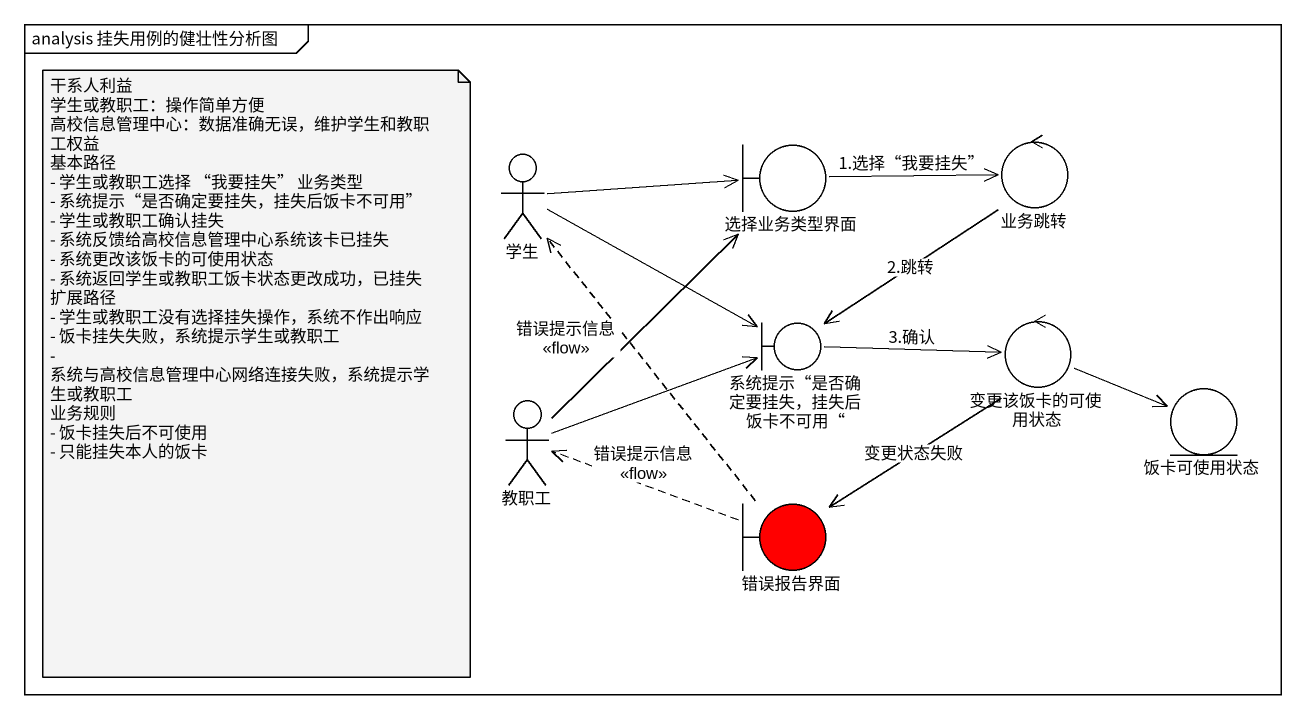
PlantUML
@startuml
mainframe analysis 挂失用例的健壮性分析图
control 业务跳转
actor 学生
boundary 选择业务类型界面
boundary "系统提示“是否确定要挂失，挂失后饭卡不可用“" as 系统提示_是否确定要挂失_挂失后饭卡不可用
control 变更该饭卡的可使用状态
actor 教职工
entity 饭卡可使用状态
boundary 错误报告界面 #FF0000
业务跳转 --> 系统提示_是否确定要挂失_挂失后饭卡不可用 : 2.跳转
学生 -right-> 选择业务类型界面
学生 -right-> 系统提示_是否确定要挂失_挂失后饭卡不可用
选择业务类型界面 -right-> 业务跳转 : 1.选择“我要挂失”
系统提示_是否确定要挂失_挂失后饭卡不可用 -right-> 变更该饭卡的可使用状态 : 3.确认
变更该饭卡的可使用状态 -right-> 饭卡可使用状态
变更该饭卡的可使用状态 --> 错误报告界面 : 变更状态失败
教职工 -up-> 选择业务类型界面
教职工 -right-> 系统提示_是否确定要挂失_挂失后饭卡不可用
错误报告界面 .up.> 学生 : 错误提示信息\n<<flow>>
错误报告界面 .left.> 教职工 : 错误提示信息\n<<flow>>
note as N1
  干系人利益
  学生或教职工：操作简单方便
  高校信息管理中心：数据准确无误，维护学生和教职工权益
  基本路径
  - 学生或教职工选择 “我要挂失” 业务类型
  - 系统提示“是否确定要挂失，挂失后饭卡不可用”
  - 学生或教职工确认挂失
  - 系统反馈给高校信息管理中心系统该卡已挂失
  - 系统更改该饭卡的可使用状态
  - 系统返回学生或教职工饭卡状态更改成功，已挂失
  扩展路径
  - 学生或教职工没有选择挂失操作，系统不作出响应
  - 饭卡挂失失败，系统提示学生或教职工
  - 系统与高校信息管理中心网络连接失败，系统提示学生或教职工
  业务规则
  - 饭卡挂失后不可使用
  - 只能挂失本人的饭卡
end note
@enduml
